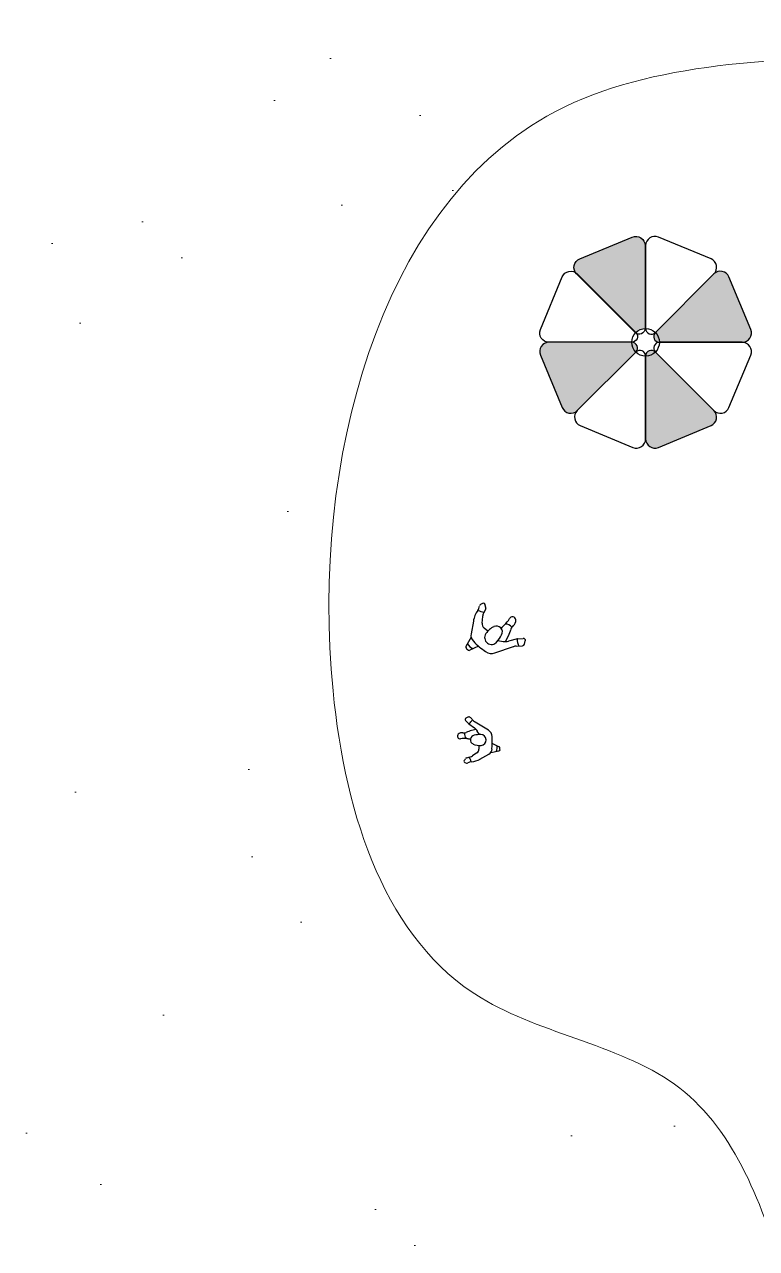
# Model space of a CAD drawing. Header units: millimetres. Extents: x 185 to 501, y 88 to 528.
# Drawn here: x 349.13 to 357.85, y 217.6 to 232.19 of the extents above; entities that cross this region are included whole.
import ezdxf

# ---------------------------------------------------------------- set-up
doc = ezdxf.new("R2010")
doc.units = ezdxf.units.MM
doc.layers.add('Paredes', color=141, linetype='Continuous', lineweight=9)
doc.layers.add('SITE_FURNISHINGS', color=230, linetype='Continuous')

msp = doc.modelspace()

# ---------------------------------------------------------------- hatches: boundary and pattern name
msp.add_hatch(color=256).paths.add_polyline_path([(356.524, 229.553, 0.534511), (356.372, 229.655), (355.745, 229.395, 0.475071), (355.696, 229.232, -0.059116), (355.716, 229.216), (356.414, 228.518, -0.187719), (356.524, 228.566, 0.000562), (356.524, 228.566)])
h = msp.add_hatch(color=256)
edge = h.paths.add_edge_path()
edge.add_arc((356.695, 228.47), 0.0682, 135, 270)
edge.add_line((356.695, 228.401), (357.683, 228.401))
edge.add_arc((357.683, 228.511), 0.11, 270, 382.5)
edge.add_line((357.784, 228.553), (357.524, 229.18))
edge.add_arc((357.423, 229.138), 0.11, 22.5, 135)
edge.add_line((357.345, 229.216), (356.647, 228.518))
edge = h.paths.add_edge_path()
edge.add_arc((356.599, 228.237), 0.0682, 45, 180)
edge.add_line((356.531, 228.237), (356.531, 227.25))
edge.add_arc((356.641, 227.25), 0.11, 180, 292.5)
edge.add_line((356.683, 227.148), (357.31, 227.408))
edge.add_arc((357.267, 227.509), 0.11, 292.5, 405)
edge.add_line((357.345, 227.587), (356.647, 228.285))
edge = h.paths.add_edge_path()
edge.add_arc((355.639, 227.665), 0.11, 202.5, 315)
edge.add_line((355.716, 227.587), (356.414, 228.285))
edge.add_arc((356.366, 228.333), 0.0682, 315, 450)
edge.add_line((356.366, 228.401), (355.379, 228.401))
edge.add_arc((355.379, 228.292), 0.11, 90, 202.5)
edge.add_line((355.277, 228.249), (355.537, 227.623))
at = {"layer": 'Paredes'}
h = msp.add_hatch(dxfattribs=at)
h.set_pattern_fill('AR-SAND', color=256, scale=0.1, style=0)
h.set_pattern_definition([(37.5, (-2162.957, 17.1855), (-0.160003, 4.8941324), [0, -3.8608, 0, -4.318, 0, -4.1275]), (7.5, (-2162.957, 17.1855), (4.495233, 7.168251), [0, -2.0828, 0, -3.4798, 0, -1.3335]), (327.5, (-2166.081, 17.1855), (7.909924, 0.014372), [0, -1.27, 0, -4.572, 0, -5.969]), (317.5, (-2166.081, 17.1855), (7.635565, 2.229293), [0, -0.635, 0, -2.9972, 0, -3.429])])
edge = h.paths.add_edge_path()
edge.add_spline(control_points=[(329.163, 209.759), (329.769, 209.758), (331.679, 209.374), (333.188, 205.317), (334.541, 200.963), (333.991, 195.497), (329.105, 192.643), (330.18, 186.77), (334.028, 181.379), (341.571, 182.837), (347.715, 185.41), (350.943, 192.267), (345.013, 196.362), (341.002, 201.852), (340.823, 209.281), (344.738, 211.852), (349.254, 210.173), (352.059, 203.967), (357.894, 206.923), (359.013, 211.66), (358.772, 215.872), (357.263, 219.898), (353.753, 220.348), (352.079, 225.331), (353.828, 231.651), (358.644, 231.789), (361.226, 231.902), (363.18, 233.645), (366.499, 235.216), (366.131, 239.585), (363.726, 244.777), (361.783, 252.598), (355.323, 252.096), (350.842, 251.157), (351.678, 246.816), (352.206, 242.343), (349.289, 237.742), (345.789, 237.071), (344.999, 237.127)], knot_values=[126.800992, 126.800992, 126.800992, 126.800992, 128.552041, 132.302534, 138.232433, 143.028847, 147.14407, 153.309299, 157.961529, 165.761725, 172.843208, 178.590264, 183.713167, 191.652281, 199.550118, 202.153336, 203.993395, 213.278166, 216.611939, 220.52306, 227.040192, 229.640637, 232.242468, 236.304441, 243.607556, 247.723547, 249.600713, 251.118572, 255.427198, 259.388599, 262.330603, 273.582082, 276.727203, 281.527369, 283.853486, 288.505719, 295.449959, 297.74183, 297.74183, 297.74183, 297.74183], degree=3, periodic=0)
edge.add_line((344.999, 237.127), (343.657, 237.512))
edge.add_spline(control_points=[(343.657, 237.512), (343.591, 237.551), (342.465, 238.286), (341.526, 242.294), (343.136, 246.067), (341.978, 251.035), (337.528, 250.743), (334.813, 248.747), (331.956, 245.751), (327.658, 248.749), (327.085, 252.781), (324.994, 256.53), (321.298, 257.351), (317.727, 255.69), (314.381, 252.642), (313.89, 246.209), (319.216, 245.896), (323.552, 245.976), (327.203, 241.87), (328.145, 236.119), (324.858, 232.176), (320.085, 231.24), (317.483, 235.427), (312.581, 235.845), (308.455, 231.987), (311.862, 228.592), (312.568, 224.628), (312.107, 220.627), (308.67, 217.752), (310.827, 212.931), (312.025, 208.248), (314.954, 207.066), (315.627, 206.878)], knot_values=[2.907855, 2.907855, 2.907855, 2.907855, 3.150612, 7.195867, 12.953348, 16.263104, 19.888382, 23.642714, 27.036791, 30.428875, 36.324389, 39.357134, 42.52297, 46.572713, 50.687936, 56.155626, 60.647938, 63.940117, 69.206529, 75.27202, 79.883863, 83.277941, 88.074352, 92.521984, 96.637211, 101.065548, 104.030498, 108.826912, 112.507027, 115.471977, 123.273315, 125.37104, 125.37104, 125.37104, 125.37104], degree=3, periodic=0)
edge.add_spline(control_points=[(315.627, 206.878), (315.799, 206.792), (316.265, 206.559), (316.994, 206.463), (317.798, 206.497), (318.574, 206.523), (319.583, 206.096), (320.582, 205.804), (321.63, 205.921), (322.302, 206.143), (322.76, 206.317), (322.932, 206.382)], knot_values=[0, 0, 0, 0, 0.574846, 1.559232, 2.150533, 3.003289, 3.84311, 5.407574, 6.052016, 6.972857, 7.523573, 7.523573, 7.523573, 7.523573], degree=3, periodic=0)
edge.add_spline(control_points=[(322.932, 206.382), (322.933, 206.383), (324.004, 207.066), (325.387, 208.484), (327.149, 209.374), (327.787, 209.559)], knot_values=[299.106215, 299.106215, 299.106215, 299.106215, 299.110488, 302.953821, 304.929743, 304.929743, 304.929743, 304.929743], degree=3, periodic=0)
edge.add_line((327.787, 209.559), (329.163, 209.759))
h.paths.add_polyline_path([(328.219, 216.885), (326.843, 216.69, -1.682486), (330.764, 223.697), (331.32, 222.412, -0.402923)], flags=16)
h.paths.add_polyline_path([(336.161, 223.833), (335.751, 225.161, -0.49838), (342.828, 233.073), (344.194, 232.813, -1.570148)], flags=16)

# ---------------------------------------------------------------- linework, layer by layer
for p, q in [((354.585, 225.29), (354.564, 225.278)), ((354.625, 225.227), (354.6, 225.175)), ((354.478, 225.079), (354.451, 224.926)), ((354.581, 225.054), (354.589, 225.135)), ((354.451, 224.888), (354.389, 224.776)), ((354.649, 224.959), (354.605, 224.996)), ((354.862, 224.836), (354.896, 224.902)), ((354.395, 224.75), (354.419, 224.733)), ((354.541, 224.78), (354.436, 224.731)), ((354.735, 224.7), (354.958, 224.775)), ((354.771, 224.848), (354.833, 224.838)), ((355.004, 224.866), (354.898, 224.841)), ((354.99, 224.781), (355.063, 224.786)), ((355.009, 224.867), (355.072, 224.873)), ((355.087, 224.805), (355.097, 224.844)), ((354.42, 223.859), (354.385, 223.894)), ((354.419, 223.937), (354.39, 223.924)), ((354.423, 223.857), (354.491, 223.806)), ((354.481, 223.89), (354.442, 223.932)), ((354.657, 223.778), (354.501, 223.874)), ((354.512, 223.786), (354.455, 223.774)), ((354.55, 223.727), (354.525, 223.768)), ((354.544, 223.598), (354.544, 223.553)), ((354.705, 223.622), (354.786, 223.583)), ((354.795, 223.549), (354.794, 223.572)), ((354.395, 223.45), (354.439, 223.461)), ((354.521, 223.509), (354.468, 223.474)), ((354.557, 223.435), (354.662, 223.495)), ((354.685, 223.515), (354.783, 223.533)), ((354.377, 223.395), (354.395, 223.388))]:
    msp.add_line(p, q)
for centre, radius, start, end in [((354.795, 225.022), 0.322, 145.1758, 169.8581), ((354.431, 225.275), 0.121, 325.1758, 352.3862), ((354.697, 225.629), 0.453, 248.5442, 258.2878), ((354.576, 225.256), 0.0249, 118.9265, 172.3862), ((354.596, 225.27), 0.0225, 347.403, 118.9265), ((354.707, 225.123), 0.119, 154.3953, 174.3163), ((354.637, 225.261), 0.0197, 167.403, 219.3554), ((354.607, 225.236), 0.0203, 334.3953, 39.3554), ((354.648, 225.047), 0.0673, 174.3163, 230.4776), ((355.117, 224.749), 0.391, 133.2976, 141.7337), ((354.641, 225.255), 0.304, 313.2976, 331.1992), ((354.859, 224.941), 0.102, 40.5845, 91.0804), ((354.943, 225.089), 0.041, 6.6851, 151.1992), ((354.995, 224.968), 0.0706, 126.2321, 166.4447), ((354.909, 225.085), 0.0748, 306.2321, 6.6851), ((354.548, 224.909), 0.099, 169.8581, 224.873), ((354.695, 224.884), 0.0829, 145.7084, 321.2993), ((354.827, 224.794), 0.242, 115.3684, 145.7084), ((354.753, 224.949), 0.0709, 330.7782, 115.3684), ((354.291, 225.208), 0.6, 321.2993, 330.7782), ((354.571, 225.07), 0.366, 332.6458, 346.4447), ((354.406, 224.767), 0.0198, 150.7408, 234.178), ((354.534, 224.883), 0.146, 210.3187, 246.0732), ((354.429, 224.747), 0.0171, 234.178, 294.6547), ((355.262, 225.619), 1.106, 224.873, 234.8017), ((354.859, 225.004), 0.168, 261.2988, 283.557), ((354.997, 224.659), 0.122, 93.4058, 108.7046), ((355.195, 224.867), 0.196, 180.6382, 205.485), ((355.013, 224.831), 0.0368, 95.4333, 103.5569), ((355.062, 224.812), 0.0261, 273.4059, 344.6873), ((355.075, 224.85), 0.0236, 344.6873, 95.4333), ((354.695, 224.817), 0.124, 234.8017, 288.7047), ((354.398, 223.907), 0.0184, 114.3289, 225.0749), ((354.427, 223.918), 0.0203, 43.0474, 114.3289), ((354.44, 223.88), 0.0286, 225.0749, 233.1985), ((354.328, 223.971), 0.153, 310.2798, 335.1266), ((354.551, 223.955), 0.095, 223.0474, 238.3462), ((354.32, 223.709), 0.032, 136.3267, 280.8408), ((354.339, 223.691), 0.0583, 75.8737, 136.3267), ((354.367, 223.801), 0.055, 255.8737, 296.0863), ((354.451, 223.733), 0.0791, 170.2261, 220.722), ((354.516, 223.496), 0.285, 102.2874, 116.0863), ((354.498, 223.665), 0.0552, 100.4198, 245.01), ((354.573, 223.26), 0.467, 90.9409, 100.4198), ((354.413, 223.701), 0.131, 30.9404, 53.1985), ((354.566, 223.663), 0.0645, 275.35, 90.9409), ((354.606, 223.696), 0.0964, 4.4433, 58.3462), ((354.37, 223.445), 0.237, 82.9392, 100.8408), ((354.437, 223.983), 0.305, 262.9392, 271.3753), ((354.554, 223.786), 0.189, 245.01, 275.35), ((353.843, 223.637), 0.861, 354.5146, 4.4433), ((354.647, 223.566), 0.114, 339.9603, 15.7148), ((354.781, 223.571), 0.0133, 3.8196, 64.2963), ((354.383, 223.411), 0.0175, 117.0446, 248.5681), ((354.369, 223.441), 0.0153, 297.0446, 348.997), ((354.399, 223.435), 0.0158, 104.0369, 168.997), ((354.118, 223.294), 0.353, 18.1857, 27.9294), ((354.417, 223.551), 0.0926, 284.0369, 303.9579), ((354.434, 223.654), 0.251, 274.8174, 299.4997), ((354.492, 223.553), 0.0524, 303.9579, 0.1191), ((354.624, 223.562), 0.0772, 299.4997, 354.5146), ((354.78, 223.548), 0.0155, 280.3824, 3.8196), ((354.402, 223.406), 0.0194, 248.5681, 302.0278), ((354.463, 223.309), 0.0946, 94.8174, 122.0278)]:
    msp.add_arc(centre, radius, start, end)
msp.add_open_spline([(344.999, 237.127), (345.789, 237.071), (349.289, 237.742), (352.206, 242.343), (351.678, 246.816), (350.842, 251.157), (355.323, 252.096), (361.783, 252.598), (363.726, 244.777), (366.131, 239.585), (366.499, 235.216), (363.18, 233.645), (361.226, 231.902), (358.644, 231.789), (353.828, 231.651), (352.079, 225.331), (353.753, 220.348), (357.263, 219.898), (358.772, 215.872), (359.013, 211.66), (357.894, 206.923), (352.059, 203.967), (349.254, 210.173), (344.738, 211.852), (340.823, 209.281), (341.002, 201.852), (345.013, 196.362), (350.943, 192.267), (347.715, 185.41), (341.571, 182.837), (334.028, 181.379), (330.18, 186.77), (329.105, 192.643), (333.991, 195.497), (334.541, 200.963), (333.188, 205.317), (331.679, 209.374), (329.769, 209.758), (329.163, 209.759)], degree=3, knots=[126.800992, 126.800992, 126.800992, 126.800992, 129.092863, 136.037103, 140.689336, 143.015452, 147.815618, 150.96074, 162.212219, 165.154223, 169.115624, 173.42425, 174.942109, 176.819275, 180.935266, 188.238381, 192.300354, 194.902185, 197.502629, 204.019762, 207.930883, 211.264655, 220.549427, 222.389486, 224.992704, 232.890541, 240.829655, 245.952558, 251.699614, 258.781097, 266.581292, 271.233523, 277.398752, 281.513975, 286.310389, 292.240287, 295.990781, 297.74183, 297.74183, 297.74183, 297.74183], dxfattribs=at)
at = {"layer": 'SITE_FURNISHINGS', "color": 7, "linetype": 'Continuous'}
for points in [[(356.524, 228.566, -0.668179), (356.407, 228.518), (355.709, 229.216, -0.534511), (355.745, 229.395), (356.372, 229.655, -0.534511), (356.524, 229.553)], [(356.531, 228.566, 0.668179), (356.647, 228.518), (357.345, 229.216, 0.534511), (357.31, 229.395), (356.683, 229.655, 0.534511), (356.531, 229.553)], [(356.414, 228.518, -0.668179), (356.366, 228.401), (355.379, 228.401, -0.534511), (355.277, 228.553), (355.537, 229.18, -0.534511), (355.716, 229.216)], [(356.647, 228.518, 0.668179), (356.695, 228.401), (357.683, 228.401, 0.534511), (357.784, 228.553), (357.524, 229.18, 0.534511), (357.345, 229.216)], [(356.366, 228.401, -1), (356.695, 228.401, -1)], [(355.537, 227.623, 0.534511), (355.716, 227.587), (356.414, 228.285, 0.668179), (356.366, 228.401), (355.379, 228.401, 0.534511), (355.277, 228.249)], [(356.695, 228.401, 0.668179), (356.647, 228.285), (357.345, 227.587, 0.534511), (357.524, 227.623), (357.784, 228.249, 0.534511), (357.683, 228.401)], [(356.531, 228.237, 0.668179), (356.414, 228.285), (355.716, 227.587, 0.534511), (355.752, 227.408), (356.379, 227.148, 0.534511), (356.531, 227.25)], [(356.647, 228.285, 0.668179), (356.531, 228.237), (356.531, 227.25, 0.534511), (356.683, 227.148), (357.31, 227.408, 0.534511), (357.345, 227.587)]]:
    msp.add_lwpolyline(points, format="xyb", close=True, dxfattribs=at)

doc.saveas('drawing.dxf')
